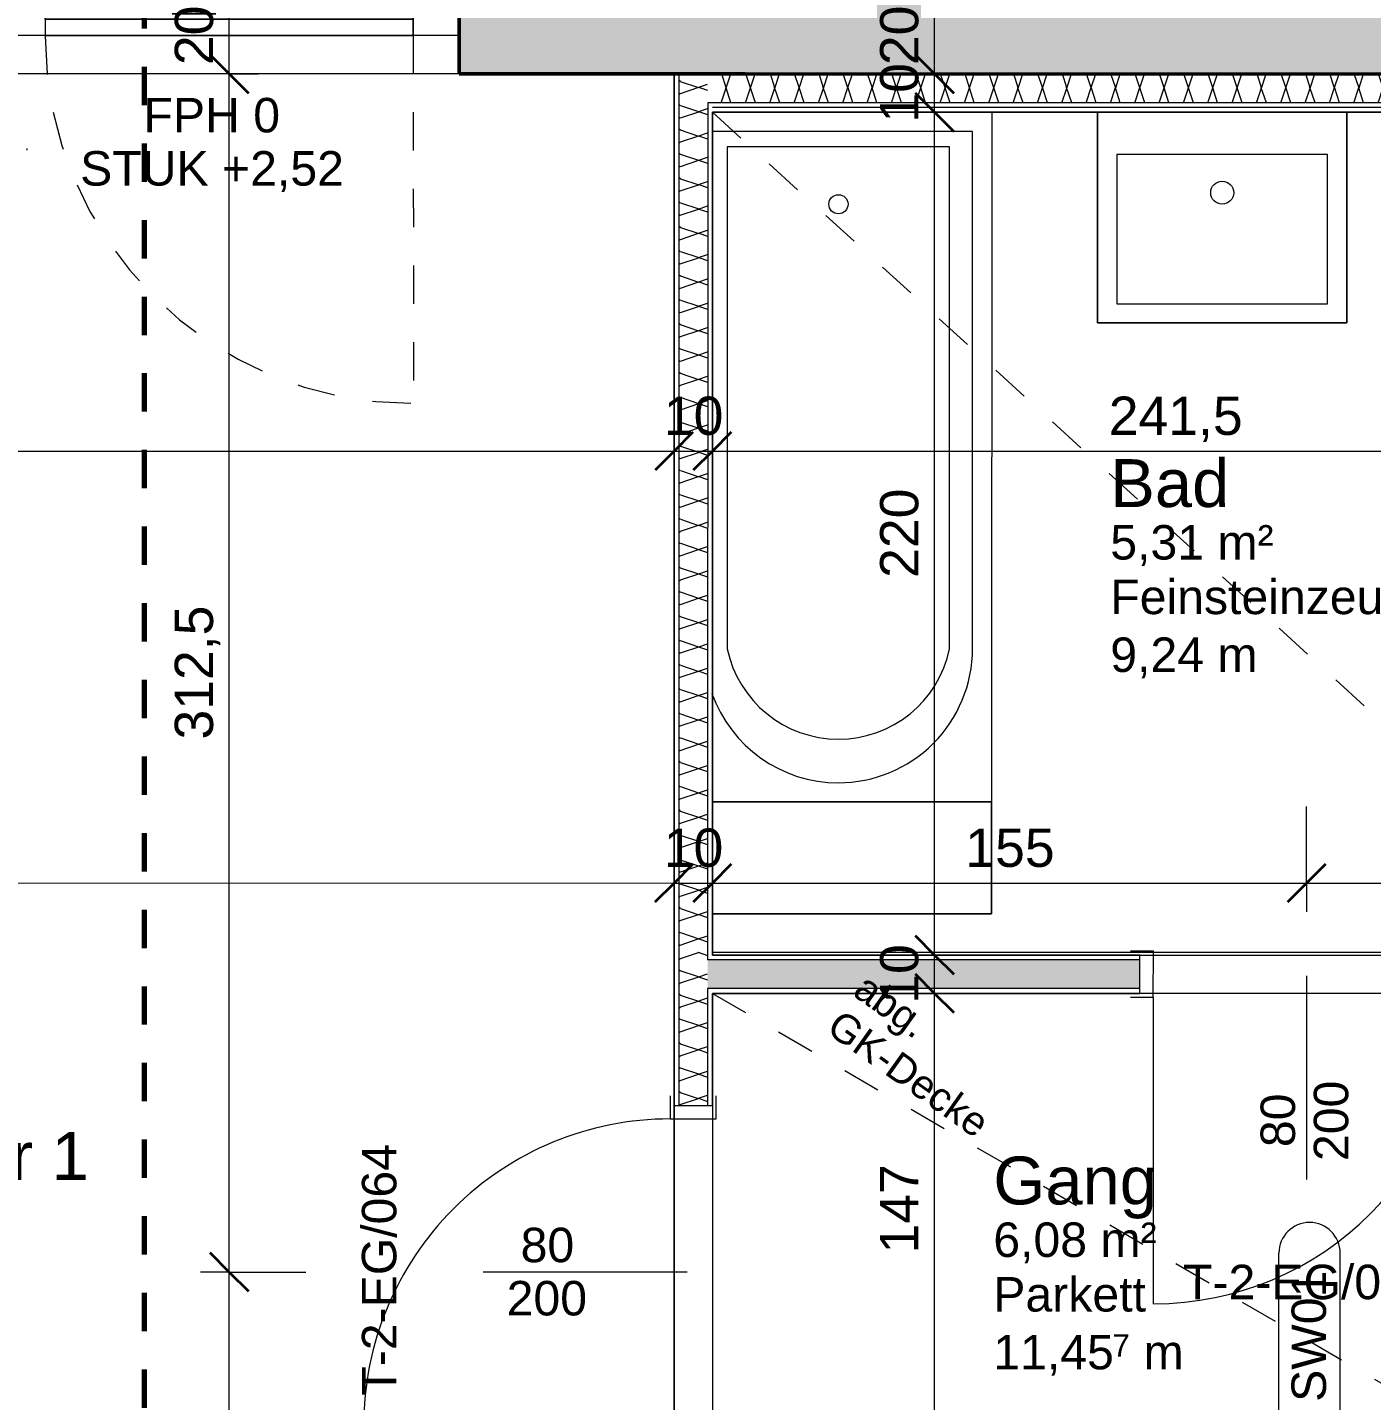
# Model space of a CAD drawing. Header units: metres. Extents: x -67.4 to -19.1, y 43.9 to 93.
# Drawn here: x -51.274 to -47.767, y 76.697 to 80.281 of the extents above; entities that cross this region are included whole.
import ezdxf

# ---------------------------------------------------------------- set-up
doc = ezdxf.new("R2010")
doc.units = ezdxf.units.M
for name, pattern in [('Achse', [0.009, 0.005, -0.002, 0, -0.002]), ('Verdeckt', [0.003, 0.002, -0.001]), ('Verdeckt Oben', [0.00225, 0.0015, -0.00075])]:
    doc.linetypes.add(name, pattern=pattern)
for name, color, linetype, lineweight in [('A-DETL-HDLN', 90, 'Verdeckt', 5), ('A-GLAZ', 151, 'Continuous', 18), ('A-GLAZ-IDEN_', 152, 'Continuous', 9), ('A_2D', 7, 'Continuous', 13), ('A_Bemassung-50_', 4, 'Continuous', 9), ('A_Bemassung_', 4, 'Continuous', 9), ('A_Beschriftung_', 7, 'Continuous', 9), ('A_Decken', 8, 'Continuous', 13), ('A_Durchbruch', 7, 'Verdeckt', 5), ('A_Fenster', 7, 'Continuous', 13), ('A_Raeume_', 7, 'Continuous', 5), ('A_Raeume_Beschriftung_', 7, 'Continuous', 9), ('A_Sanitaer', 3, 'Continuous', 13), ('A_Tueren', 31, 'Continuous', 13), ('A_Waende', 7, 'Continuous', 13), ('G-ANNO-SYMB_', 111, 'Continuous', 9), ('Text', 130, 'Continuous', 9)]:
    doc.layers.add(name, color=color, linetype=linetype, lineweight=lineweight)
doc.styles.add('Arial_2', font='arial.ttf', dxfattribs={"height": 0.09})
doc.styles.add('Arial_3', font='arial.ttf', dxfattribs={"height": 0.125})
doc.styles.add('Arial_4', font='arial.ttf', dxfattribs={"height": 0.05849})
doc.styles.add('Arial_5', font='arial.ttf', dxfattribs={"height": 0.1})
doc.styles.add('Arial_7', font='arial.ttf', dxfattribs={"height": 0.075})
doc.dimstyles.new('WGA-Bemaßung', dxfattribs={"dimscale": 0.3048, "dimtxt": 0.102026, "dimasz": 0.328084, "dimexe": 0.246063, "dimexo": 0.0625, "dimgap": 0.04101, "dimtad": 1, "dimdec": 1, "dimlfac": 100, "dimrnd": 0.5, "dimdsep": 46, "dimtxsty": 'Arial_5', "dimblk1": 'OBLIQUE', "dimblk2": 'OBLIQUE', "dimsah": 1, "dimcen": 0.09, "dimdle": 0.246063, "dimazin": 2, "dimtfac": 1, "dimtdec": 4, "dimtix": 1, "dimtmove": 0, "dimatfit": 3, "dimfxl": 0.656168, "dimfxlon": 1, "dimtvp": 1, "dimtolj": 1, "dimtzin": 0, "dimarcsym": 2})
doc.dimstyles.new('WGA-Bemaßung_2', dxfattribs={"dimscale": 0.3048, "dimtxt": 0.102026, "dimasz": 0.328084, "dimexe": 0.246063, "dimexo": 0.0625, "dimgap": 0.04101, "dimtad": 1, "dimdec": 1, "dimlfac": 100, "dimrnd": 0.5, "dimdsep": 46, "dimtxsty": 'Arial_5', "dimblk1": 'OBLIQUE', "dimblk2": 'OBLIQUE', "dimsah": 1, "dimcen": 0.09, "dimdle": 0.246063, "dimazin": 2, "dimtfac": 1, "dimtdec": 4, "dimtix": 1, "dimtmove": 2, "dimatfit": 3, "dimfxl": 0.656168, "dimfxlon": 1, "dimtvp": 1, "dimtolj": 1, "dimtzin": 0, "dimarcsym": 2})
doc.dimstyles.new('WGA-Bemaßung_4', dxfattribs={"dimscale": 0.3048, "dimtxt": 0.102026, "dimasz": 0.328084, "dimexe": 0.246063, "dimexo": 0.0625, "dimgap": 0.04101, "dimtad": 1, "dimdec": 1, "dimlfac": 100, "dimrnd": 0.5, "dimdsep": 46, "dimtxsty": 'Arial_5', "dimblk1": 'OBLIQUE', "dimblk2": 'OBLIQUE', "dimsah": 1, "dimcen": 0.09, "dimdle": 0.246063, "dimazin": 2, "dimtfac": 1, "dimtdec": 4, "dimtix": 1, "dimtmove": 0, "dimatfit": 3, "dimfxl": 0.656168, "dimfxlon": 1, "dimtvp": 1, "dimtolj": 1, "dimtzin": 0, "dimarcsym": 2})

# ---------------------------------------------------------------- blocks, each defined once
blk = doc.blocks.new('UZ_D1 - SL_0800x2000_Zimmertür_Stahlzarge_GK-7175508-263_PP_00EG_BT2')
at = {"layer": 'A_Tueren', "lineweight": 5}
for p, q in [((-0.4, 0.06), (-0.46, 0.06)), ((-0.4, -0.06), (-0.4, 0.06)), ((0.4, 0.06), (0.46, 0.06)), ((0.4, -0.06), (0.4, 0.06)), ((-0.46, -0.06), (-0.4, -0.06)), ((0.46, -0.06), (0.4, -0.06)), ((0.4, -0.06), (0.4, -0.86))]:
    blk.add_line(p, q, dxfattribs=at)
blk.add_arc((0.4, -0.06), 0.8, 180, 270, dxfattribs=at)
blk = doc.blocks.new('UZ_D1 - SL_0800x2000_Zimmertür_Stahlzarge_GK-7175609-263_PP_00EG_BT2')
at = {"layer": 'A_Tueren', "lineweight": 5}
for p, q in [((0.4, 0.06), (0.4, 0.86)), ((-0.46, 0.06), (-0.4, 0.06)), ((-0.4, 0.06), (-0.4, -0.06)), ((0.4, 0.06), (0.4, -0.06)), ((0.46, 0.06), (0.4, 0.06)), ((-0.4, -0.06), (-0.46, -0.06)), ((0.4, -0.06), (0.46, -0.06))]:
    blk.add_line(p, q, dxfattribs=at)
blk.add_arc((0.4, 0.06), 0.8, 90, 180, dxfattribs=at)
blk = doc.blocks.new('Sani_Badewanne - 800x1800-V89-263_PP_00EG_BT2')
at = {"layer": 'A_Sanitaer', "lineweight": 5}
for p, q in [((-0.3287, 0), (0.4, 0)), ((-0.3287, 0), (0.4, 0)), ((0.4, 0), (0.4, -1.8)), ((0.4, 0), (0.4, -1.8)), ((0.4, -1.8), (-0.3287, -1.8)), ((0.4, -1.8), (-0.3287, -1.8))]:
    blk.add_line(p, q, dxfattribs=at)
at = {"layer": 'A_Sanitaer'}
for p, q in [((-0.3287, 0), (0.4, 0)), ((0.4, 0), (0.4, -1.8)), ((0.35, -0.05), (-0.3287, -0.05)), ((0.35, -1.4), (0.35, -0.05)), ((-0.29, -0.09), (-0.29, -1.4)), ((0.29, -0.09), (-0.29, -0.09)), ((0.29, -1.4), (0.29, -0.09)), ((0.4, -1.8), (-0.3287, -1.8)), ((0.4, -1.8), (-0.3287, -1.8)), ((-0.3287, -1.8), (0.4, -1.8)), ((0.4, -2.0924), (0.4, -1.8)), ((0.4, -1.8), (0.4, -2.0924)), ((-0.3287, -2.0924), (0.4, -2.0924)), ((0.4, -2.0924), (-0.3287, -2.0924))]:
    blk.add_line(p, q, dxfattribs=at)
blk.add_circle((0, -0.24), 0.025, dxfattribs=at)
for centre, radius, start, end in [((0, -1.34), 0.2961, 191.6894, 270), ((0, -1.34), 0.2961, 270, 348.3106), ((0, -1.4), 0.35, 270, 0), ((0, -1.4), 0.35, 199.4581, 270)]:
    blk.add_arc(centre, radius, start, end, dxfattribs=at)
blk = doc.blocks.new('Sani_Waschtisch_Wandbasiert_eckig_einzel - 650 x 550-11820833-263_PP_00EG_BT2')
at = {"layer": 'A_Sanitaer', "lineweight": 5}
for p, q in [((-0.2024, -0.6), (-0.2024, -0.05)), ((-0.2024, -0.05), (-0.2024, -0.6)), ((0.4476, -0.05), (0.4476, -0.6)), ((0.4476, -0.6), (0.4476, -0.05)), ((0.3976, -0.16), (-0.1524, -0.16)), ((-0.1524, -0.16), (-0.1524, -0.55)), ((0.3976, -0.55), (0.3976, -0.16)), ((-0.1524, -0.55), (0.3976, -0.55)), ((0.4476, -0.6), (-0.2024, -0.6)), ((-0.2024, -0.6), (0.4476, -0.6))]:
    blk.add_line(p, q, dxfattribs=at)
blk.add_circle((0.1226, -0.26), 0.03, dxfattribs=at)
blk = doc.blocks.new('Fens_1tlg_UL - FIX_OL_DK_1200x2520-V112-263_PP_00EG_BT2')
at = {"layer": 'A-GLAZ'}
for p, q in [((-0.6, 0), (-0.48, 0)), ((-0.48, 0), (-0.48, -0.1)), ((0.48, -0.1), (0.48, 0)), ((0.48, 0), (0.6, 0)), ((-0.48, -0.043), (0.48, -0.043)), ((-0.48, -0.057), (-0.48, -0.043)), ((0.48, -0.057), (-0.48, -0.057)), ((0.48, -0.043), (0.48, -0.057)), ((-0.5225, -0.1), (-0.525, -0.1))]:
    blk.add_line(p, q, dxfattribs=at)
at = {"layer": 'A_Fenster', "linetype": 'Verdeckt Oben', "lineweight": 5}
for p, q in [((-0.6, 0.1), (0.6, 0.1)), ((-0.6, 0.1), (0.6, 0.1)), ((-0.525, -0.1), (-0.5225, -0.1)), ((-0.525, -0.3), (0.525, -0.3))]:
    blk.add_line(p, q, dxfattribs=at)
at = {"layer": 'A_Fenster'}
for p, q in [((-0.6, 0), (0.6, 0)), ((0.48, 0), (-0.48, 0)), ((-0.48, -0.043), (-0.48, 0)), ((0.48, -0.043), (0.48, 0)), ((-0.48, -0.057), (-0.48, -0.043)), ((-0.48, -0.043), (-0.48, -0.057)), ((0.48, -0.043), (-0.48, -0.043)), ((-0.48, -0.1), (-0.48, -0.057)), ((-0.48, -0.057), (0.48, -0.057)), ((0.48, -0.057), (0.48, -0.043)), ((0.48, -0.057), (0.48, -0.043)), ((0.48, -0.1), (0.48, -0.057)), ((-0.525, -0.1), (-0.6, -0.1)), ((0.5275, -0.1), (0.5252, -0.1)), ((0.6, -0.1), (0.5275, -0.1))]:
    blk.add_line(p, q, dxfattribs=at)
blk = doc.blocks.new('Allg_Rollladenkasten - 0130x032-10442750-263_PP_00EG_BT2')
at = {"layer": 'A_2D'}
for p, q in [((-0.525, -0.0793), (-0.525, -0.0743)), ((-0.525, -0.0743), (-0.52, -0.0743)), ((-0.525, -0.2043), (-0.525, -0.0793)), ((-0.52, -0.0743), (0.52, -0.0743)), ((0.52, -0.0743), (0.525, -0.0743)), ((0.525, -0.0743), (0.525, -0.2043)), ((-0.525, -0.2043), (0.52, -0.2043)), ((-0.525, -0.2043), (0.525, -0.2043)), ((-0.525, -0.2043), (-0.525, -0.2343)), ((0.52, -0.2043), (0.525, -0.2043)), ((0.525, -0.2343), (0.525, -0.2043)), ((0.525, -0.2343), (-0.525, -0.2343)), ((-0.525, -0.633), (-0.525, -0.629))]:
    blk.add_line(p, q, dxfattribs=at)
at = {"layer": 'A_Durchbruch'}
for p, q in [((-0.525, -0.0743), (-0.525, -0.2343)), ((0.525, -0.0743), (-0.525, -0.0743)), ((-0.52, -0.0793), (-0.52, -0.1993)), ((0.52, -0.0793), (-0.52, -0.0793)), ((0.52, -0.1993), (0.52, -0.0793)), ((0.525, -0.2343), (0.525, -0.0743)), ((-0.52, -0.1993), (0.52, -0.1993)), ((-0.525, -0.2343), (0.525, -0.2343)), ((-0.525, -0.2343), (0.525, -0.2343))]:
    blk.add_line(p, q, dxfattribs=at)
blk = doc.blocks.new('DIMBLOCK289-263_PP_00EG_BT2')
at = {"layer": 'A_Bemassung-50_', "lineweight": 35, "transparency": 16777216}
for p, q in [((-48.9073, 77.7593), (-48.9573, 77.8093)), ((-48.9073, 77.7593), (-48.8573, 77.7093)), ((-48.9074, 76.2915), (-48.9574, 76.3415)), ((-48.9074, 76.2915), (-48.8574, 76.2415))]:
    blk.add_line(p, q, dxfattribs=at)
at = {"layer": 'A_Bemassung-50_', "transparency": 16777216}
for p, q in [((-48.9073, 77.7593), (-48.9823, 77.7593)), ((-48.9074, 76.2915), (-48.9073, 77.7593)), ((-48.9073, 77.7593), (-48.7073, 77.7593)), ((-48.9074, 76.2915), (-48.9824, 76.2915)), ((-48.9074, 76.2915), (-48.7074, 76.2915))]:
    blk.add_line(p, q, dxfattribs=at)
at = {"layer": 'A_Bemassung-50_', "color": 0, "transparency": 16777216, "insert": (-49.0497, 77.0805), "char_height": 0.1, "width": 0.276883, "attachment_point": 1, "rotation": 90, "line_spacing_factor": 0.941778, "style": 'Arial_5'}
blk.add_mtext('147', dxfattribs=at)
blk = doc.blocks.new('_Oblique')
at = {"color": 0, "linetype": 'ByBlock', "lineweight": -2}
blk.add_line((-0.5, -0.5), (0.5, 0.5), dxfattribs=at)
blk = doc.blocks.new('DIMBLOCK290-263_PP_00EG_BT2')
at = {"layer": 'A_Bemassung-50_', "lineweight": 35, "transparency": 16777216}
for p, q in [((-48.9073, 77.8593), (-48.9573, 77.9093)), ((-48.9073, 77.8593), (-48.8573, 77.8093)), ((-48.9073, 77.7593), (-48.9573, 77.8093)), ((-48.9073, 77.7593), (-48.8573, 77.7093))]:
    blk.add_line(p, q, dxfattribs=at)
at = {"layer": 'A_Bemassung-50_', "transparency": 16777216}
for p, q in [((-48.9073, 77.8593), (-48.9823, 77.8593)), ((-48.9073, 77.7593), (-48.9073, 77.8593)), ((-48.9073, 77.8593), (-48.7073, 77.8593)), ((-48.9073, 77.7593), (-48.9823, 77.7593)), ((-48.9073, 77.7593), (-48.7073, 77.7593))]:
    blk.add_line(p, q, dxfattribs=at)
at = {"layer": 'A_Bemassung-50_', "color": 0, "transparency": 16777216, "insert": (-49.0496, 77.7324), "char_height": 0.1, "width": 0.184588, "attachment_point": 1, "rotation": 90, "line_spacing_factor": 0.941778, "style": 'Arial_5'}
blk.add_mtext('10', dxfattribs=at)
blk = doc.blocks.new('DIMBLOCK291-263_PP_00EG_BT2')
at = {"layer": 'A_Bemassung-50_', "lineweight": 35, "transparency": 16777216}
for p, q in [((-48.9073, 80.0592), (-48.9573, 80.1092)), ((-48.9073, 80.0592), (-48.8573, 80.0092)), ((-48.9073, 77.8593), (-48.9573, 77.9093)), ((-48.9073, 77.8593), (-48.8573, 77.8093))]:
    blk.add_line(p, q, dxfattribs=at)
at = {"layer": 'A_Bemassung-50_', "transparency": 16777216}
for p, q in [((-48.9073, 80.0592), (-49.1073, 80.0592)), ((-48.9073, 77.8593), (-48.9073, 80.0592)), ((-48.9073, 80.0592), (-48.8323, 80.0592)), ((-48.9073, 77.8593), (-48.9823, 77.8593)), ((-48.9073, 77.8593), (-48.7073, 77.8593))]:
    blk.add_line(p, q, dxfattribs=at)
at = {"layer": 'A_Bemassung-50_', "color": 0, "transparency": 16777216, "insert": (-49.0496, 78.8439), "char_height": 0.1, "width": 0.276883, "attachment_point": 1, "rotation": 90, "line_spacing_factor": 0.941778, "style": 'Arial_5'}
blk.add_mtext('220', dxfattribs=at)
blk = doc.blocks.new('DIMBLOCK292-263_PP_00EG_BT2')
at = {"layer": 'A_Bemassung-50_', "lineweight": 35, "transparency": 16777216}
for p, q in [((-48.9073, 80.1591), (-48.9573, 80.2091)), ((-48.9073, 80.1591), (-48.8573, 80.1091)), ((-48.9073, 80.0592), (-48.9573, 80.1092)), ((-48.9073, 80.0592), (-48.8573, 80.0092))]:
    blk.add_line(p, q, dxfattribs=at)
at = {"layer": 'A_Bemassung-50_', "transparency": 16777216}
for p, q in [((-48.9073, 80.1591), (-49.1073, 80.1591)), ((-48.9073, 80.0592), (-48.9073, 80.1591)), ((-48.9073, 80.1591), (-48.8323, 80.1591)), ((-48.9073, 80.0592), (-49.1073, 80.0592)), ((-48.9073, 80.0592), (-48.8323, 80.0592))]:
    blk.add_line(p, q, dxfattribs=at)
at = {"layer": 'A_Bemassung-50_', "color": 0, "transparency": 16777216, "insert": (-49.0496, 80.0322), "char_height": 0.1, "width": 0.184588, "attachment_point": 1, "rotation": 90, "line_spacing_factor": 0.941778, "style": 'Arial_5'}
blk.add_mtext('10', dxfattribs=at)
blk = doc.blocks.new('DIMBLOCK293-263_PP_00EG_BT2')
at = {"layer": 'A_Bemassung-50_', "lineweight": 35, "transparency": 16777216}
for p, q in [((-48.9072, 80.3591), (-48.9572, 80.4091)), ((-48.9072, 80.3591), (-48.8572, 80.3091)), ((-48.9073, 80.1591), (-48.9573, 80.2091)), ((-48.9073, 80.1591), (-48.8573, 80.1091))]:
    blk.add_line(p, q, dxfattribs=at)
at = {"layer": 'A_Bemassung-50_', "transparency": 16777216}
for p, q in [((-48.9072, 80.3591), (-49.1072, 80.3591)), ((-48.9073, 80.1591), (-48.9072, 80.3591)), ((-48.9072, 80.3591), (-48.8322, 80.3591)), ((-48.9073, 80.1591), (-49.1073, 80.1591)), ((-48.9073, 80.1591), (-48.8323, 80.1591))]:
    blk.add_line(p, q, dxfattribs=at)
at = {"layer": 'A_Bemassung-50_', "color": 0, "transparency": 16777216, "insert": (-49.0496, 80.1822), "char_height": 0.1, "width": 0.184588, "attachment_point": 1, "rotation": 90, "line_spacing_factor": 0.941778, "style": 'Arial_5'}
blk.add_mtext('20', dxfattribs=at)
blk = doc.blocks.new('BS_Wand_Lollipop - rechts_oben-2026913-263_PP_00EG_BT2')
at = {"layer": 'A_Beschriftung_'}
for p, q in [((0.0046, 0.0016), (0.0134, 0.0016)), ((-0.003, 0), (0.003, 0)), ((0.0046, -0.0016), (0.0134, -0.0016))]:
    blk.add_line(p, q, dxfattribs=at)
for centre, start, end in [((0.0046, 0), 90, 270), ((0.0134, 0), 270, 90)]:
    blk.add_arc(centre, 0.0016, start, end, dxfattribs=at)
blk = doc.blocks.new('BS_Tuer_PP - unten-10002439-263_PP_00EG_BT2')
at = {"layer": 'A_Beschriftung_'}
blk.add_line((0, 0.000124), (0, -0.010513), dxfattribs=at)
blk = doc.blocks.new('BS_Tuer_PP - links-10002443-263_PP_00EG_BT2')
at = {"layer": 'A_Beschriftung_'}
blk.add_line((0, 0.000124), (0, 0.010761), dxfattribs=at)
blk = doc.blocks.new('DIMBLOCK566-263_PP_00EG_BT2')
at = {"layer": 'A_Bemassung-50_', "transparency": 16777216}
for p, q in [((-53.9881, 79.175), (-53.988, 79.375)), ((-49.5868, 79.1748), (-49.5868, 79.3748)), ((-53.9881, 79.175), (-49.5868, 79.1748)), ((-53.9881, 79.175), (-53.9881, 79.1)), ((-49.5868, 79.1748), (-49.5868, 79.0998))]:
    blk.add_line(p, q, dxfattribs=at)
at = {"layer": 'A_Bemassung-50_', "lineweight": 35, "transparency": 16777216}
for p, q in [((-53.9881, 79.175), (-53.9381, 79.225)), ((-49.5868, 79.1748), (-49.5368, 79.2248)), ((-53.9881, 79.175), (-54.0381, 79.125)), ((-49.5868, 79.1748), (-49.6368, 79.1248))]:
    blk.add_line(p, q, dxfattribs=at)
at = {"layer": 'A_Bemassung-50_', "color": 0, "transparency": 16777216, "insert": (-51.9028, 79.3172), "char_height": 0.1, "width": 0.276883, "attachment_point": 1, "rotation": 359.9983, "line_spacing_factor": 0.941778, "style": 'Arial_5'}
blk.add_mtext('440', dxfattribs=at)
blk = doc.blocks.new('DIMBLOCK567-263_PP_00EG_BT2')
at = {"layer": 'A_Bemassung-50_', "transparency": 16777216}
for p, q in [((-49.5868, 79.1748), (-49.5868, 79.3748)), ((-49.4868, 79.1748), (-49.4868, 79.3748)), ((-49.5868, 79.1748), (-49.4868, 79.1748)), ((-49.5868, 79.1748), (-49.5868, 79.0998)), ((-49.4868, 79.1748), (-49.4868, 79.0998))]:
    blk.add_line(p, q, dxfattribs=at)
at = {"layer": 'A_Bemassung-50_', "lineweight": 35, "transparency": 16777216}
for p, q in [((-49.5868, 79.1748), (-49.5368, 79.2248)), ((-49.4868, 79.1748), (-49.4368, 79.2248)), ((-49.5868, 79.1748), (-49.6368, 79.1248)), ((-49.4868, 79.1748), (-49.5368, 79.1248))]:
    blk.add_line(p, q, dxfattribs=at)
at = {"layer": 'A_Bemassung-50_', "color": 0, "transparency": 16777216, "insert": (-49.6137, 79.3171), "char_height": 0.1, "width": 0.184588, "attachment_point": 1, "rotation": 359.9983, "line_spacing_factor": 0.941778, "style": 'Arial_5'}
blk.add_mtext('10', dxfattribs=at)
blk = doc.blocks.new('DIMBLOCK568-263_PP_00EG_BT2')
at = {"layer": 'A_Bemassung-50_', "transparency": 16777216}
for p, q in [((-49.4868, 79.1748), (-49.4868, 79.3748)), ((-47.0717, 79.1747), (-47.0717, 79.3747)), ((-49.4868, 79.1748), (-47.0717, 79.1747)), ((-49.4868, 79.1748), (-49.4868, 79.0998)), ((-47.0717, 79.1747), (-47.0717, 79.0997))]:
    blk.add_line(p, q, dxfattribs=at)
at = {"layer": 'A_Bemassung-50_', "lineweight": 35, "transparency": 16777216}
for p, q in [((-49.4868, 79.1748), (-49.4368, 79.2248)), ((-47.0717, 79.1747), (-47.0217, 79.2247)), ((-49.4868, 79.1748), (-49.5368, 79.1248)), ((-47.0717, 79.1747), (-47.1217, 79.1247))]:
    blk.add_line(p, q, dxfattribs=at)
at = {"layer": 'A_Bemassung-50_', "color": 0, "transparency": 16777216, "insert": (-48.4527, 79.3171), "char_height": 0.1, "width": 0.416266, "attachment_point": 1, "rotation": 359.9983, "line_spacing_factor": 0.941778, "style": 'Arial_5'}
blk.add_mtext('241,5', dxfattribs=at)
blk = doc.blocks.new('DIMBLOCK588-263_PP_00EG_BT2')
at = {"layer": 'A_Bemassung-50_', "transparency": 16777216}
for p, q in [((-53.9882, 78.0479), (-53.9882, 78.2479)), ((-49.587, 78.0474), (-49.587, 78.2474)), ((-54.0632, 78.0479), (-49.587, 78.0474)), ((-53.9882, 78.0479), (-53.9882, 77.9729)), ((-49.587, 78.0474), (-49.587, 77.9724))]:
    blk.add_line(p, q, dxfattribs=at)
at = {"layer": 'A_Bemassung-50_', "lineweight": 35, "transparency": 16777216}
for p, q in [((-53.9882, 78.0479), (-53.9382, 78.0979)), ((-49.587, 78.0474), (-49.537, 78.0974)), ((-53.9882, 78.0479), (-54.0382, 77.9979)), ((-49.587, 78.0474), (-49.637, 77.9974))]:
    blk.add_line(p, q, dxfattribs=at)
at = {"layer": 'A_Bemassung-50_', "color": 0, "transparency": 16777216, "insert": (-51.903, 78.19), "char_height": 0.1, "width": 0.276883, "attachment_point": 1, "rotation": 359.9941, "line_spacing_factor": 0.941778, "style": 'Arial_5'}
blk.add_mtext('440', dxfattribs=at)
blk = doc.blocks.new('DIMBLOCK589-263_PP_00EG_BT2')
at = {"layer": 'A_Bemassung-50_', "transparency": 16777216}
for p, q in [((-49.587, 78.0474), (-49.587, 78.2474)), ((-49.487, 78.0474), (-49.487, 78.2474)), ((-49.587, 78.0474), (-49.487, 78.0474)), ((-49.587, 78.0474), (-49.587, 77.9724)), ((-49.487, 78.0474), (-49.487, 77.9724))]:
    blk.add_line(p, q, dxfattribs=at)
at = {"layer": 'A_Bemassung-50_', "lineweight": 35, "transparency": 16777216}
for p, q in [((-49.587, 78.0474), (-49.537, 78.0974)), ((-49.487, 78.0474), (-49.437, 78.0974)), ((-49.587, 78.0474), (-49.637, 77.9974)), ((-49.487, 78.0474), (-49.537, 77.9974))]:
    blk.add_line(p, q, dxfattribs=at)
at = {"layer": 'A_Bemassung-50_', "color": 0, "transparency": 16777216, "insert": (-49.6139, 78.1897), "char_height": 0.1, "width": 0.184588, "attachment_point": 1, "rotation": 359.9941, "line_spacing_factor": 0.941778, "style": 'Arial_5'}
blk.add_mtext('10', dxfattribs=at)
blk = doc.blocks.new('DIMBLOCK590-263_PP_00EG_BT2')
at = {"layer": 'A_Bemassung-50_', "transparency": 16777216}
for p, q in [((-49.487, 78.0474), (-49.487, 78.2474)), ((-47.9364, 78.0472), (-47.9364, 78.2472)), ((-49.487, 78.0474), (-47.9364, 78.0472)), ((-49.487, 78.0474), (-49.487, 77.9724)), ((-47.9364, 78.0472), (-47.9364, 77.9722))]:
    blk.add_line(p, q, dxfattribs=at)
at = {"layer": 'A_Bemassung-50_', "lineweight": 35, "transparency": 16777216}
for p, q in [((-49.487, 78.0474), (-49.437, 78.0974)), ((-47.9364, 78.0472), (-47.8864, 78.0972)), ((-49.487, 78.0474), (-49.537, 77.9974)), ((-47.9364, 78.0472), (-47.9864, 77.9972))]:
    blk.add_line(p, q, dxfattribs=at)
at = {"layer": 'A_Bemassung-50_', "color": 0, "transparency": 16777216, "insert": (-48.827, 78.1896), "char_height": 0.1, "width": 0.276883, "attachment_point": 1, "rotation": 359.9941, "line_spacing_factor": 0.941778, "style": 'Arial_5'}
blk.add_mtext('155', dxfattribs=at)
blk = doc.blocks.new('DIMBLOCK591-263_PP_00EG_BT2')
at = {"layer": 'A_Bemassung-50_', "transparency": 16777216}
for p, q in [((-47.9364, 78.0472), (-47.9364, 78.2472)), ((-47.0717, 78.0471), (-47.0717, 78.1221)), ((-47.9364, 78.0472), (-47.0717, 78.0471)), ((-47.9364, 78.0472), (-47.9364, 77.9722)), ((-47.0717, 78.0471), (-47.0717, 77.8471))]:
    blk.add_line(p, q, dxfattribs=at)
at = {"layer": 'A_Bemassung-50_', "lineweight": 35, "transparency": 16777216}
for p, q in [((-47.9364, 78.0472), (-47.8864, 78.0972)), ((-47.0717, 78.0471), (-47.0217, 78.0971)), ((-47.9364, 78.0472), (-47.9864, 77.9972)), ((-47.0717, 78.0471), (-47.1217, 77.9971))]:
    blk.add_line(p, q, dxfattribs=at)
at = {"layer": 'A_Bemassung-50_', "color": 0, "transparency": 16777216, "insert": (-47.639, 78.1895), "char_height": 0.1, "width": 0.323972, "attachment_point": 1, "rotation": 359.9941, "line_spacing_factor": 0.941778, "style": 'Arial_5'}
blk.add_mtext('86,5', dxfattribs=at)
blk = doc.blocks.new('DIMBLOCK599-263_PP_00EG_BT2')
at = {"layer": 'A_Bemassung-50_', "lineweight": 35, "transparency": 16777216}
for p, q in [((-50.7478, 77.0318), (-50.7978, 77.0818)), ((-50.7478, 77.0318), (-50.6978, 76.9818)), ((-50.7478, 75.8966), (-50.7978, 75.9466)), ((-50.7478, 75.8966), (-50.6978, 75.8466))]:
    blk.add_line(p, q, dxfattribs=at)
at = {"layer": 'A_Bemassung-50_', "transparency": 16777216}
for p, q in [((-50.7478, 77.0318), (-50.8228, 77.0318)), ((-50.7478, 75.8966), (-50.7478, 77.0318)), ((-50.7478, 77.0318), (-50.5478, 77.0318)), ((-50.7478, 75.8966), (-50.9478, 75.8966)), ((-50.7478, 75.8966), (-50.6728, 75.8966))]:
    blk.add_line(p, q, dxfattribs=at)
at = {"layer": 'A_Bemassung-50_', "color": 0, "transparency": 16777216, "insert": (-50.8901, 76.2907), "char_height": 0.1, "width": 0.416266, "attachment_point": 1, "rotation": 90, "line_spacing_factor": 0.941778, "style": 'Arial_5'}
blk.add_mtext('113,5', dxfattribs=at)
blk = doc.blocks.new('DIMBLOCK600-263_PP_00EG_BT2')
at = {"layer": 'A_Bemassung-50_', "lineweight": 35, "transparency": 16777216}
for p, q in [((-50.7477, 80.1592), (-50.7977, 80.2092)), ((-50.7477, 80.1592), (-50.6977, 80.1092)), ((-50.7478, 77.0318), (-50.7978, 77.0818)), ((-50.7478, 77.0318), (-50.6978, 76.9818))]:
    blk.add_line(p, q, dxfattribs=at)
at = {"layer": 'A_Bemassung-50_', "transparency": 16777216}
for p, q in [((-50.7477, 80.1592), (-50.9477, 80.1592)), ((-50.7478, 77.0318), (-50.7477, 80.1592)), ((-50.7477, 80.1592), (-50.6727, 80.1592)), ((-50.7478, 77.0318), (-50.8228, 77.0318)), ((-50.7478, 77.0318), (-50.5478, 77.0318))]:
    blk.add_line(p, q, dxfattribs=at)
at = {"layer": 'A_Bemassung-50_', "color": 0, "transparency": 16777216, "insert": (-50.8901, 78.422), "char_height": 0.1, "width": 0.416266, "attachment_point": 1, "rotation": 90, "line_spacing_factor": 0.941778, "style": 'Arial_5'}
blk.add_mtext('312,5', dxfattribs=at)
blk = doc.blocks.new('DIMBLOCK601-263_PP_00EG_BT2')
at = {"layer": 'A_Bemassung-50_', "transparency": 16777216}
for p, q in [((-50.7477, 80.1592), (-50.7477, 80.4342)), ((-50.7477, 80.3592), (-50.9477, 80.3592)), ((-50.7477, 80.3592), (-50.6727, 80.3592)), ((-50.7477, 80.1592), (-50.9477, 80.1592)), ((-50.7477, 80.1592), (-50.6727, 80.1592))]:
    blk.add_line(p, q, dxfattribs=at)
at = {"layer": 'A_Bemassung-50_', "lineweight": 35, "transparency": 16777216}
for p, q in [((-50.7477, 80.3592), (-50.7977, 80.4092)), ((-50.7477, 80.3592), (-50.6977, 80.3092)), ((-50.7477, 80.1592), (-50.7977, 80.2092)), ((-50.7477, 80.1592), (-50.6977, 80.1092))]:
    blk.add_line(p, q, dxfattribs=at)
at = {"layer": 'A_Bemassung-50_', "color": 0, "transparency": 16777216, "insert": (-50.89, 80.1823), "char_height": 0.1, "width": 0.184588, "attachment_point": 1, "rotation": 90, "line_spacing_factor": 0.941778, "style": 'Arial_5'}
blk.add_mtext('20', dxfattribs=at)

msp = doc.modelspace()

# ---------------------------------------------------------------- hatches: boundary and pattern name
at = {"layer": 'A_Waende', "lineweight": 5}
h = msp.add_hatch(dxfattribs=at)
h.set_pattern_fill('FP_3', color=250, style=0, pattern_type=2)
h.set_pattern_definition([(45, (0, 0), (-0.08980256, 0.08980256), []), (45, (0.0898, 0), (-0.08980256, 0.08980256), [0.0635, -0.03175])])
h.paths.add_polyline_path([(-37.708, 80.1588), (-37.708, 80.3588), (-38.618, 80.3588), (-38.618, 80.1588), (-37.7081, 80.1588)])
h.paths.add_polyline_path([(-39.818, 80.1589), (-39.818, 80.3589), (-41.328, 80.3588), (-41.328, 80.1589), (-40.1059, 80.1589)])
h.paths.add_polyline_path([(-42.528, 80.1589), (-42.528, 80.3589), (-50.148, 80.359), (-50.148, 80.1592), (-42.7114, 80.1589)])
h.paths.add_polyline_path([(-51.348, 80.1592), (-51.348, 80.3592), (-51.833, 80.359), (-51.833, 80.1592), (-51.6176, 80.1592)])
h.paths.add_polyline_path([(-53.033, 80.1593), (-53.033, 80.3593), (-53.988, 80.359), (-53.988, 80.1593), (-53.2621, 80.1593)])
h = msp.add_hatch(dxfattribs=at)
h.set_pattern_fill('FP_134', color=250, angle=-112.36, style=0, pattern_type=2)
h.set_pattern_definition([(314.994, (-49.58687, 79.01291), (0.2539865, -0.12703), [0.02245, -0.15715]), (314.994, (-49.47573, 78.96503), (0.2539865, -0.12703), [0.02245, -0.15715]), (314.994, (-49.58712, 78.94922), (0.2539865, -0.12703), [0.02245, -0.15715]), (314.994, (-49.4756, 78.90226), (0.2539865, -0.12703), [0.02245, -0.15715]), (341.559, (-49.570875, 78.9966), (0.5079844, -0.1270539), [0.0502, -0.35141]), (341.559, (-49.523112, 78.98128), (0.5079844, -0.1270539), [0.0502, -0.35141]), (341.559, (-49.570744, 78.93383), (0.5079844, -0.1270539), [0.0502, -0.35141]), (341.559, (-49.52336, 78.917584), (0.5079844, -0.1270539), [0.0502, -0.35141]), (44.994, (-49.475415, 78.99734), (-0.254013, -0.126977), [0.02245, -0.15715]), (44.994, (-49.58712, 78.94922), (-0.254013, -0.126977), [0.02245, -0.15715]), (44.994, (-49.475665, 78.93365), (-0.254013, -0.126977), [0.02245, -0.15715]), (44.994, (-49.58699, 78.88645), (-0.254013, -0.126977), [0.02245, -0.15715]), (18.429, (-49.523112, 78.98128), (-0.508011, -0.1269475), [0.0502, -0.35141]), (18.429, (-49.57081, 78.965215), (-0.508011, -0.1269475), [0.0502, -0.35141]), (18.429, (-49.52336, 78.917584), (-0.508011, -0.1269475), [0.0502, -0.35141]), (18.429, (-49.57106, 78.90152), (-0.508011, -0.1269475), [0.0502, -0.35141])])
h.paths.add_polyline_path([(-49.4995, 77.8667), (-49.4995, 80.1591), (-49.5743, 80.1592), (-49.5745, 77.8667), (-49.5582, 77.8667)])
h = msp.add_hatch(dxfattribs=at)
h.set_pattern_fill('FP_132', color=250, angle=-112.36, style=0, pattern_type=2)
h.set_pattern_definition([(44.998, (-48.27637, 80.05902), (0.127012, 0.2539954), [0.02245, -0.15715]), (44.998, (-48.22942, 80.17054), (0.127012, 0.2539954), [0.02245, -0.15715]), (44.998, (-48.2136, 80.05915), (0.1270123, 0.2539954), [0.02245, -0.15715]), (44.998, (-48.16572, 80.17029), (0.1270123, 0.2539954), [0.02245, -0.15715]), (71.563, (-48.260985, 80.0754), (0.1270184, 0.5079932), [0.0502, -0.35141]), (71.563, (-48.244738, 80.12278), (0.1270184, 0.5079932), [0.0502, -0.35141]), (71.563, (-48.19729, 80.07515), (0.1270184, 0.5079932), [0.0502, -0.35141]), (71.563, (-48.181044, 80.12253), (0.1270184, 0.5079932), [0.0502, -0.35141]), (134.998, (-48.2608, 80.17048), (0.1269946, -0.254004), [0.02245, -0.15715]), (134.998, (-48.2136, 80.05915), (0.1269946, -0.254004), [0.02245, -0.15715]), (134.998, (-48.19711, 80.17023), (0.1269946, -0.254004), [0.02245, -0.15715]), (134.998, (-48.14991, 80.0589), (0.1269946, -0.254004), [0.02245, -0.15715]), (108.433, (-48.244738, 80.12278), (0.126983, -0.5080021), [0.0502, -0.35141]), (108.433, (-48.228675, 80.075083), (0.126983, -0.5080021), [0.0502, -0.35141]), (108.433, (-48.181044, 80.12253), (0.126983, -0.5080021), [0.0502, -0.35141]), (108.433, (-48.165906, 80.075214), (0.126983, -0.5080021), [0.0502, -0.35141])])
h.paths.add_polyline_path([(-47.0667, 80.0841), (-47.0667, 80.1591), (-49.4993, 80.1591), (-49.4993, 80.0842), (-47.1075, 80.0841)])
h.paths.add_polyline_path([(-47.9996, 80.159), (-47.9996, 80.159), (-47.9211, 80.159)])
h.paths.add_polyline_path([(-49.4019, 80.159), (-49.4019, 80.159), (-49.3974, 80.159)])
h = msp.add_hatch(dxfattribs=at)
h.set_pattern_fill('FP_130', color=250, angle=-112.36, style=0, pattern_type=2)
h.set_pattern_definition([(314.998, (-49.58667, 76.88158), (0.253995, -0.127012), [0.02245, -0.15715]), (314.998, (-49.475525, 76.8337), (0.2539954, -0.127012), [0.02245, -0.15715]), (314.998, (-49.58692, 76.81789), (0.2539954, -0.127012), [0.02245, -0.15715]), (314.998, (-49.475775, 76.77001), (0.2539954, -0.127012), [0.02245, -0.15715]), (341.563, (-49.571594, 76.86565), (0.5079932, -0.1270184), [0.0502, -0.35141]), (341.563, (-49.52383, 76.85033), (0.5079932, -0.1270184), [0.0502, -0.35141]), (341.563, (-49.571463, 76.802882), (0.5079932, -0.1270184), [0.0502, -0.35141]), (341.563, (-49.523157, 76.786255), (0.5079932, -0.1270184), [0.0502, -0.35141]), (44.998, (-49.47652, 76.86547), (-0.254004, -0.1269946), [0.02245, -0.15715]), (44.998, (-49.58692, 76.81789), (-0.254004, -0.1269946), [0.02245, -0.15715]), (44.998, (-49.47546, 76.80232), (-0.254004, -0.1269946), [0.02245, -0.15715]), (44.998, (-49.58717, 76.754195), (-0.254004, -0.1269946), [0.02245, -0.15715]), (18.433, (-49.52383, 76.85033), (-0.5080021, -0.126983), [0.0502, -0.35141]), (18.433, (-49.57153, 76.834267), (-0.5080021, -0.126983), [0.0502, -0.35141]), (18.433, (-49.523157, 76.786255), (-0.5080021, -0.126983), [0.0502, -0.35141]), (18.433, (-49.570854, 76.770193), (-0.5080021, -0.126983), [0.0502, -0.35141])])
h.paths.add_polyline_path([(-49.4996, 75.8965), (-49.4996, 76.5967), (-49.5746, 76.5967), (-49.5746, 75.8965), (-49.4996, 75.8965)])
h.paths.add_polyline_path([(-49.4995, 77.4667), (-49.4995, 77.8667), (-49.5745, 77.8667), (-49.5745, 77.4667)])
h = msp.add_hatch(dxfattribs=at)
h.set_pattern_fill('FP_129', color=250, angle=-112.36, style=0, pattern_type=2)
h.set_pattern_definition([(224.994, (-47.67924, 77.859476), (-0.12703, -0.2539865), [0.02245, -0.15715]), (224.994, (-47.72712, 77.74833), (-0.12703, -0.2539865), [0.02245, -0.15715]), (224.994, (-47.74293, 77.859725), (-0.12703, -0.2539865), [0.02245, -0.15715]), (224.994, (-47.79081, 77.74858), (-0.12703, -0.2539865), [0.02245, -0.15715]), (251.559, (-47.69555, 77.84348), (-0.1270539, -0.50798435), [0.0502, -0.35141]), (251.559, (-47.71087, 77.795716), (-0.1270539, -0.50798435), [0.0502, -0.35141]), (251.559, (-47.758318, 77.843347), (-0.1270539, -0.50798435), [0.0502, -0.35141]), (251.559, (-47.774564, 77.795966), (-0.1270539, -0.50798435), [0.0502, -0.35141]), (314.994, (-47.69481, 77.74802), (-0.126977, 0.254013), [0.02245, -0.15715]), (314.994, (-47.74293, 77.859725), (-0.126977, 0.254013), [0.02245, -0.15715]), (314.994, (-47.7585, 77.74827), (-0.126977, 0.254013), [0.02245, -0.15715]), (314.994, (-47.807005, 77.85905), (-0.126977, 0.254013), [0.02245, -0.15715]), (288.429, (-47.71087, 77.795716), (-0.1269475, 0.50801095), [0.0502, -0.35141]), (288.429, (-47.726933, 77.843413), (-0.1269475, 0.50801095), [0.0502, -0.35141]), (288.429, (-47.774564, 77.795966), (-0.1269475, 0.50801095), [0.0502, -0.35141]), (288.429, (-47.790627, 77.843662), (-0.1269475, 0.50801095), [0.0502, -0.35141])])
h.paths.add_polyline_path([(-45.8842, 77.7716), (-45.8843, 77.8466), (-46.0264, 77.8466), (-46.0264, 77.7716), (-45.8847, 77.7716)])
h.paths.add_polyline_path([(-46.8964, 77.7717), (-46.8964, 77.8467), (-47.5014, 77.8467), (-47.5014, 77.7718), (-46.9717, 77.7717)])
h.paths.add_polyline_path([(-48.3714, 77.7718), (-48.3714, 77.8468), (-49.4995, 77.847), (-49.4995, 77.772), (-49.3153, 77.7719)])

# ---------------------------------------------------------------- linework, layer by layer
at = {"layer": 'A-DETL-HDLN'}
msp.add_line((-50.268, 80.2592), (-50.2668, 79.2992), dxfattribs=at)
msp.add_arc((-50.268, 80.2592), 0.96, 180.0718, 270.0718, dxfattribs=at)
at = {"layer": 'A_2D', "linetype": 'Verdeckt Oben'}
for p, q in [((-49.4868, 80.0592), (-47.0717, 77.8592)), ((-49.487, 77.7595), (-46.9681, 76.2915))]:
    msp.add_line(p, q, dxfattribs=at)
at = {"layer": 'A_Decken'}
for p, q in [((-50.148, 80.2592), (-51.348, 80.2592)), ((-49.487, 77.8667), (-47.0717, 77.8667)), ((-47.5014, 77.7593), (-48.3714, 77.7593)), ((-49.587, 77.4667), (-49.5871, 75.8965))]:
    msp.add_line(p, q, dxfattribs=at)
at = {"layer": 'A_Raeume_', "flags": 128}
for points in [[(-53.988, 80.1593), (-53.9882, 75.8967), (-49.5871, 75.8965), (-49.5871, 75.9591), (-49.587, 77.8095), (-49.587, 77.8667), (-49.587, 77.8668), (-49.587, 77.9625), (-49.5868, 80.1092), (-49.5868, 80.1592)], [(-47.0667, 79.7666), (-47.0667, 80.0591), (-49.4868, 80.0592), (-49.487, 77.8595), (-47.0717, 77.8592), (-47.0717, 79.7666)], [(-46.9682, 75.8965), (-46.8207, 75.8965), (-45.8719, 75.9224), (-45.8717, 77.7591), (-47.0217, 77.7592), (-49.384, 77.7594), (-49.487, 77.7595), (-49.4871, 76.0216), (-48.1781, 76.0215), (-48.1781, 76.2915), (-46.9681, 76.2915)]]:
    msp.add_lwpolyline(points, close=True, dxfattribs=at)
at = {"layer": 'A_Waende', "color": 50, "lineweight": 50}
for p, q in [((-50.148, 80.3592), (-50.148, 80.1592)), ((-50.148, 80.1592), (-49.4993, 80.1591)), ((-49.4019, 80.1592), (-49.4993, 80.1592)), ((-49.4868, 80.1591), (-42.528, 80.1589))]:
    msp.add_line(p, q, dxfattribs=at)
at = {"layer": 'A_Waende'}
for p, q in [((-50.148, 80.1592), (-51.348, 80.1592)), ((-49.5868, 80.1592), (-49.587, 77.8668)), ((-49.5743, 80.1592), (-49.5745, 77.8667)), ((-49.4993, 80.0842), (-49.4995, 77.8667)), ((-47.0667, 80.0841), (-49.4993, 80.0842)), ((-49.487, 77.8667), (-49.4868, 80.0592)), ((-49.4868, 80.0592), (-47.0667, 80.0591)), ((-49.587, 77.8667), (-49.587, 77.4667)), ((-49.5745, 77.8667), (-49.5745, 77.4667)), ((-49.4995, 77.8667), (-49.4995, 77.847)), ((-48.3714, 77.8468), (-49.4995, 77.847)), ((-49.487, 77.8595), (-49.487, 77.8667)), ((-48.3714, 77.8593), (-49.487, 77.8595)), ((-48.3714, 77.8468), (-48.3714, 77.8593)), ((-48.3714, 77.7718), (-49.4995, 77.772)), ((-49.4995, 77.772), (-49.4995, 77.4667)), ((-48.3714, 77.7593), (-48.3714, 77.7718)), ((-49.487, 77.7595), (-48.3714, 77.7593)), ((-49.487, 77.4667), (-49.487, 77.7595)), ((-49.587, 77.4667), (-49.5745, 77.4667)), ((-49.4995, 77.4667), (-49.487, 77.4667))]:
    msp.add_line(p, q, dxfattribs=at)
at = {"layer": 'A_Waende', "color": 250, "lineweight": 5}
for p, q in [((-47.0667, 80.1591), (-49.4019, 80.1592)), ((-48.3714, 77.7718), (-48.3714, 77.8468)), ((-49.5745, 77.4667), (-49.4995, 77.4667))]:
    msp.add_line(p, q, dxfattribs=at)
at = {"layer": 'A_Waende', "lineweight": 18}
msp.add_line((-47.0667, 80.0716), (-49.4868, 80.0717), dxfattribs=at)
at = {"layer": 'G-ANNO-SYMB_', "linetype": 'Achse', "lineweight": 70}
msp.add_line((-50.9697, 47.2778), (-50.9686, 85.3038), dxfattribs=at)

# ---------------------------------------------------------------- block references
at = {"layer": 'A_Beschriftung_'}
for name, p, xscale, yscale, zscale, rotation in [('BS_Tuer_PP - unten-10002439-263_PP_00EG_BT2', (-47.9364, 77.7993), 49.99999999999999, 49.99999999999999, 49.99999999999999, 359.99410823234), ('BS_Wand_Lollipop - rechts_oben-2026913-263_PP_00EG_BT2', (-47.9287, 76.4114), 49.99999999999998, 49.99999999999998, 49.99999999999998, 89.99999999999991), ('BS_Tuer_PP - links-10002443-263_PP_00EG_BT2', (-49.547, 77.0317), 49.99999999999998, 49.99999999999998, 49.99999999999998, 89.9982758784549)]:
    msp.add_blockref(name, p, dxfattribs=dict(at, xscale=xscale, yscale=yscale, zscale=zscale, rotation=rotation))
at = {"layer": 'A_Durchbruch', "rotation": 359.998275878371}
msp.add_blockref('Allg_Rollladenkasten - 0130x032-10442750-263_PP_00EG_BT2', (-50.7505, 80.5935), dxfattribs=at)
at = {"layer": 'A_Fenster', "rotation": 179.9982758785824}
msp.add_blockref('Fens_1tlg_UL - FIX_OL_DK_1200x2520-V112-263_PP_00EG_BT2', (-50.748, 80.2592), dxfattribs=at)
at = {"layer": 'A_Sanitaer'}
for name, p, rotation in [('Sani_Badewanne - 800x1800-V89-263_PP_00EG_BT2', (-49.1581, 80.0591), 359.9941082324638), ('Sani_Waschtisch_Wandbasiert_eckig_einzel - 650 x 550-11820833-263_PP_00EG_BT2', (-48.2793, 80.1092), 359.998275878371)]:
    msp.add_blockref(name, p, dxfattribs=dict(at, rotation=rotation))
at = {"layer": 'A_Tueren'}
for name, p, rotation in [('UZ_D1 - SL_0800x2000_Zimmertür_Stahlzarge_GK-7175609-263_PP_00EG_BT2', (-47.9364, 77.8093), 179.9941082324638), ('UZ_D1 - SL_0800x2000_Zimmertür_Stahlzarge_GK-7175508-263_PP_00EG_BT2', (-49.537, 77.0317), 269.998275878455)]:
    msp.add_blockref(name, p, dxfattribs=dict(at, rotation=rotation))

# ---------------------------------------------------------------- texts
at = {"layer": 'A-GLAZ-IDEN_', "char_height": 0.09, "attachment_point": 1, "rotation": 359.9983, "style": 'Arial_2'}
for s, insert, width in [('FPH 0', (-50.9715, 80.0967), 0.424894), ('STUK +2,52', (-51.1369, 79.9578), 0.82173)]:
    msp.add_mtext(s, dxfattribs=dict(at, insert=insert, width=width))
at = {"layer": 'A_Beschriftung_', "char_height": 0.09, "attachment_point": 1, "style": 'Arial_2'}
for s, insert, width, rotation in [('200', (-47.9177, 77.3219), 0.252532, 90), ('80', (-48.0566, 77.3582), 0.168354, 90), ('T-2-EG/064', (-50.4017, 76.7094), 0.781645, 90), ('80', (-49.9875, 77.1477), 0.168354, 359.9983), ('T-2-EG/066', (-48.2589, 77.0512), 0.781645, 359.9941), ('SW01', (-47.9758, 76.6933), 0.420886, 90), ('200', (-50.0239, 77.0088), 0.252532, 359.9983)]:
    msp.add_mtext(s, dxfattribs=dict(at, insert=insert, width=width, rotation=rotation))
at = {"layer": 'A_Raeume_Beschriftung_', "attachment_point": 1}
for s, insert, char_height, width, style in [('Bad', (-48.4488, 79.1538), 0.125, 0.372785, 'Arial_3'), ('5,31 m²', (-48.4488, 78.9818), 0.09, 0.505063, 'Arial_2'), ('Feinsteinzeug', (-48.4488, 78.8393), 0.09, 0.909915, 'Arial_2'), ('9,24 m', (-48.4488, 78.6884), 0.09, 0.456962, 'Arial_2'), ('Zimmer 1', (-51.8516, 77.3976), 0.125, 0.89789, 'Arial_3'), ('Gang', (-48.754, 77.3335), 0.125, 0.51308, 'Arial_3'), ('6,08 m²', (-48.754, 77.1615), 0.09, 0.505063, 'Arial_2'), ('Parkett', (-48.754, 77.019), 0.09, 0.464979, 'Arial_2'), ('11,45', (-48.754, 76.8681), 0.09, 0.376793, 'Arial_2'), ('7', (-48.4431, 76.8699), 0.0585, 0.056118, 'Arial_4'), (' m', (-48.3968, 76.8681), 0.09, 0.164346, 'Arial_2')]:
    msp.add_mtext(s, dxfattribs=dict(at, insert=insert, char_height=char_height, width=width, style=style))
at = {"layer": 'Text', "color": 7, "char_height": 0.075, "attachment_point": 1, "rotation": 324.5594, "style": 'Arial_7'}
for s, insert, width in [('abg. ', (-49.0809, 77.8175), 0.276582), ('GK-Decke', (-49.1499, 77.7205), 0.585232)]:
    msp.add_mtext(s, dxfattribs=dict(at, insert=insert, width=width))

# ---------------------------------------------------------------- dimensions: what is measured, and where the dimension line sits
at = {"layer": 'A_Bemassung_'}
for base, p1, p2, angle, dimstyle, override, picture, middle in [((-50.7477, 80.3592), (-50.9477, 80.1592), (-50.9477, 80.3592), 89.9983, 'WGA-Bemaßung_4', {"dimpost": '<>', "dimfxl": 0.2}, 'DIMBLOCK601-263_PP_00EG_BT2', (-50.8113, 80.2592)), ((-48.9072, 80.3591), (-49.1073, 80.1591), (-49.1072, 80.3591), 89.9983, 'WGA-Bemaßung', {"dimpost": '<>', "dimfxl": 0.2}, 'DIMBLOCK293-263_PP_00EG_BT2', (-48.9708, 80.2591)), ((-50.7477, 80.1592), (-50.5478, 77.0318), (-50.9477, 80.1592), 89.9983, 'WGA-Bemaßung_4', {"dimpost": '<>', "dimfxl": 3.152881}, 'DIMBLOCK600-263_PP_00EG_BT2', (-50.8113, 78.5955)), ((-48.9073, 80.1591), (-49.1073, 80.0592), (-49.1073, 80.1591), 89.9983, 'WGA-Bemaßung', {"dimpost": '<>', "dimfxl": 0.099958}, 'DIMBLOCK292-263_PP_00EG_BT2', (-48.9708, 80.1092)), ((-48.9073, 80.0592), (-48.7073, 77.8593), (-49.1073, 80.0592), 89.9983, 'WGA-Bemaßung', {"dimpost": '<>', "dimfxl": 2.235982}, 'DIMBLOCK291-263_PP_00EG_BT2', (-48.9708, 78.9592)), ((-49.5868, 79.1748), (-53.988, 79.375), (-49.5868, 79.3748), 359.9983, 'WGA-Bemaßung_4', {"dimpost": '<>', "dimfxl": 4.401237}, 'DIMBLOCK566-263_PP_00EG_BT2', (-51.7874, 79.2384)), ((-49.4868, 79.1748), (-49.5868, 79.3748), (-49.4868, 79.3748), 359.9983, 'WGA-Bemaßung_4', {"dimpost": '<>', "dimfxl": 0.099993}, 'DIMBLOCK567-263_PP_00EG_BT2', (-49.5368, 79.2384)), ((-47.0717, 79.1747), (-49.4868, 79.3748), (-47.0717, 79.3747), 359.9983, 'WGA-Bemaßung_4', {"dimpost": '<>', "dimfxl": 2.415131}, 'DIMBLOCK568-263_PP_00EG_BT2', (-48.2793, 79.2383)), ((-49.587, 78.0474), (-53.9882, 78.2479), (-49.587, 78.2474), 359.9941, 'WGA-Bemaßung_4', {"dimpost": '<>', "dimfxl": 4.401237}, 'DIMBLOCK588-263_PP_00EG_BT2', (-51.7876, 78.1112)), ((-49.487, 78.0474), (-49.587, 78.2474), (-49.487, 78.2474), 359.9941, 'WGA-Bemaßung_4', {"dimpost": '<>', "dimfxl": 0.1}, 'DIMBLOCK589-263_PP_00EG_BT2', (-49.537, 78.111)), ((-47.9364, 78.0472), (-49.487, 78.2474), (-47.9364, 78.2472), 359.9941, 'WGA-Bemaßung_4', {"dimpost": '<>', "dimfxl": 1.550617}, 'DIMBLOCK590-263_PP_00EG_BT2', (-48.7117, 78.1109)), ((-47.0717, 78.0471), (-47.9364, 78.2472), (-47.0717, 77.8471), 359.9941, 'WGA-Bemaßung_4', {"dimpost": '<>', "dimfxl": 0.952713}, 'DIMBLOCK591-263_PP_00EG_BT2', (-47.504, 78.1107)), ((-48.9073, 77.8593), (-48.7073, 77.7593), (-48.7073, 77.8593), 89.9983, 'WGA-Bemaßung', {"dimpost": '<>', "dimfxl": 0.099969}, 'DIMBLOCK290-263_PP_00EG_BT2', (-48.9709, 77.8093)), ((-50.7478, 77.0318), (-50.9478, 75.8966), (-50.5478, 77.0318), 89.9983, 'WGA-Bemaßung_4', {"dimpost": '<>', "dimfxl": 1.203617}, 'DIMBLOCK599-263_PP_00EG_BT2', (-50.8114, 76.4642))]:
    dim = msp.add_linear_dim(base=base, p1=p1, p2=p2, angle=angle, dimstyle=dimstyle, override=override, dxfattribs=at)
    dim.commit()
    dim.dimension.update_dxf_attribs({"geometry": picture, "text_midpoint": middle})
dim = msp.add_linear_dim(base=(-48.9073, 77.7593), p1=(-48.7074, 76.2915), p2=(-48.7073, 77.7593), angle=89.9983, dimstyle='WGA-Bemaßung_2', override={"dimpost": '<>', "dimfxl": 1.467772}, dxfattribs=at)
dim.commit()
dim.dimension.update_dxf_attribs({"geometry": 'DIMBLOCK289-263_PP_00EG_BT2', "text_midpoint": (-48.983, 77.2189), "dimtype": 160, "text_rotation": 90})

doc.saveas('drawing.dxf')
